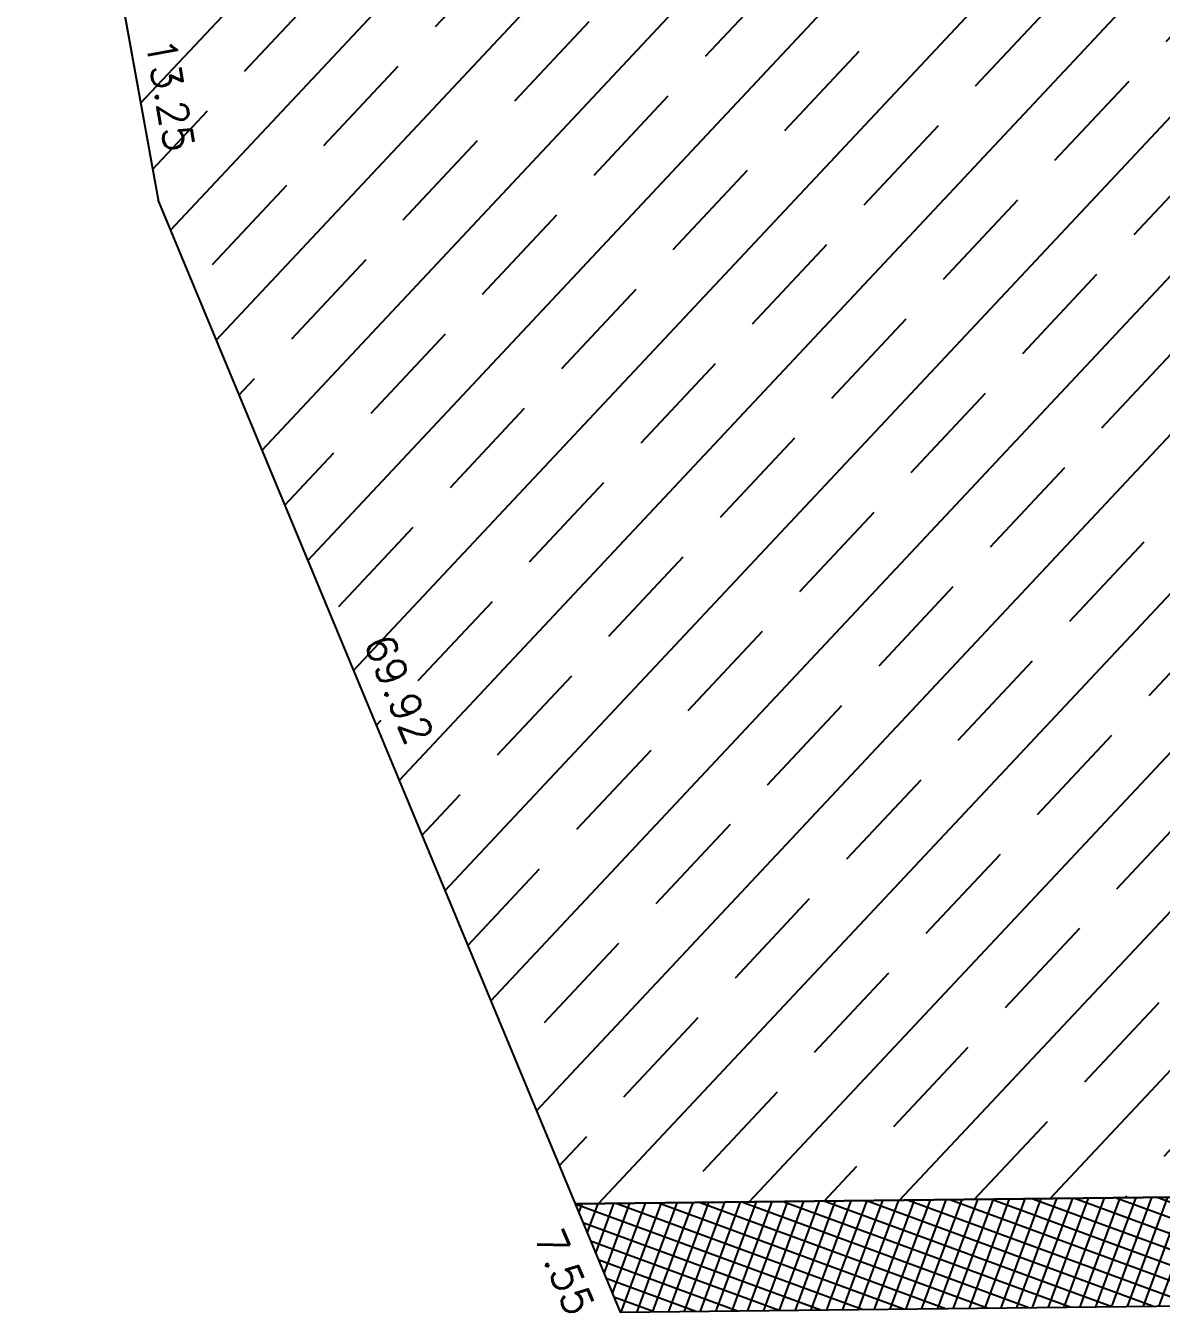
# Model space of a CAD drawing. Header units: millimetres. Extents: x -4430026 to 4783824, y 584 to 9593110.
# Drawn here: x 2123.1 to 2196.3, y 636.7 to 719.8 of the extents above; entities that cross this region are included whole.
import ezdxf

# ---------------------------------------------------------------- set-up
doc = ezdxf.new("R2010")
doc.units = ezdxf.units.MM
doc.linetypes.add('CONTINUO', pattern=[0])
for name, color, linetype in [('Bra-Rua Calçadas', 1, 'Continuous'), ('Calçada', 1, 'Continuous'), ('Cota', 8, 'Continuous'), ('WAYPOINTS2', 7, 'Continuous'), ('ÁREA INSTITUCIONAL', 12, 'Continuous'), ('Área Verde Alameda etc.', 92, 'Continuous')]:
    doc.layers.add(name, color=color, linetype=linetype)
doc.styles.add('ROMANS', font='romans.shx')
doc.dimstyles.new('BOLA100', dxfattribs={"dimscale": 0, "dimtxt": 1.9, "dimasz": 0.18, "dimexe": 0.18, "dimexo": 0.063, "dimgap": 0, "dimtad": 1, "dimzin": 4, "dimdsep": 46, "dimtxsty": 'ROMANS', "dimcen": 0.09, "dimse1": 1, "dimse2": 1, "dimsd1": 1, "dimsd2": 1, "dimclrt": 256, "dimaunit": 1, "dimadec": 4, "dimazin": 0, "dimtfac": 1.2, "dimtix": 1, "dimtmove": 2, "dimatfit": 3, "dimfxl": 1, "dimtvp": 2, "dimtolj": 1, "dimtzin": 4, "dimarcsym": 0})

# ---------------------------------------------------------------- blocks, each defined once
blk = doc.blocks.new('*D7417')
at = {"layer": 'DEFPOINTS', "color": 0}
for p in [(2405.607217375991, 646.5101598762462), (2158.512514657677, 643.91883301181), (2405.637088485361, 643.6618148871261)]:
    blk.add_point(p, dxfattribs=at)
at = {"layer": 'Cota', "insert": (2282.079774852096, 643.3160992182584), "char_height": 1.9, "attachment_point": 5, "rotation": 0.6008491819624584, "style": 'ROMANS'}
blk.add_mtext('\\A1;247.11', dxfattribs=at)
blk = doc.blocks.new('*D7418')
at = {"layer": 'DEFPOINTS', "color": 0}
for p in [(2158.512514657678, 643.9188330118101), (2155.504026281649, 642.6683259838442), (2161.408870202361, 636.9507378358882)]:
    blk.add_point(p, dxfattribs=at)
at = {"layer": 'Cota', "insert": (2157.829440458445, 639.5489101151545), "char_height": 1.9, "attachment_point": 5, "rotation": 292.5706815442222, "style": 'ROMANS'}
blk.add_mtext('\\A1;7.55', dxfattribs=at)
blk = doc.blocks.new('*D7421')
at = {"layer": 'DEFPOINTS', "color": 0}
for p in [(2129.316513165237, 721.5248738211135), (2131.673839487006, 708.4877161868402), (2132.667909314964, 708.6674598884092)]:
    blk.add_point(p, dxfattribs=at)
at = {"layer": 'Cota', "insert": (2132.424087024354, 715.3550728655966), "char_height": 1.9, "attachment_point": 5, "rotation": 280.24925176972954, "style": 'ROMANS'}
blk.add_mtext('\\A1;13.25', dxfattribs=at)
blk = doc.blocks.new('*D7422')
at = {"layer": 'DEFPOINTS', "color": 0}
for p in [(2131.673839487006, 708.4877161868402), (2158.512514633463, 643.9188330118097), (2159.706484275832, 644.4151179371572)]:
    blk.add_point(p, dxfattribs=at)
at = {"layer": 'Cota', "insert": (2147.164383107046, 677.0641912439735), "char_height": 1.9, "attachment_point": 5, "rotation": 292.5706815461984, "style": 'ROMANS'}
blk.add_mtext('\\A1;69.92', dxfattribs=at)

msp = doc.modelspace()

# ---------------------------------------------------------------- hatches: boundary and pattern name
at = {"layer": 'ÁREA INSTITUCIONAL'}
h = msp.add_hatch(dxfattribs=at)
h.set_pattern_fill('ACET-2D-JIS_STN_1E', color=256, scale=6.999999999999999, angle=26.15881657711991, style=0)
h.set_pattern_definition([(46.85580410984052, (3652445.661082473, -8876539.756836222), (-5.107445047565471, 4.786857537685755), []), (46.85580410984052, (3652450.593494033, -8876539.597020052), (-5.107445047565471, 4.786857537685755), [7.000000000000001, -3.5])])
edge = h.paths.add_edge_path()
edge.add_line((2402.803741204889, 737.4663731959204), (2154.205371991602, 741.9124648571501))
edge.add_line((2154.205371991602, 741.9124648571501), (2154.316139195451, 721.6616156790892))
edge.add_line((2154.316139195451, 721.6616156790892), (2129.316513165237, 721.5248738211135))
edge.add_line((2129.316513165237, 721.5248738211135), (2131.673839487006, 708.4877161868403))
edge.add_line((2131.673839487006, 708.4877161868403), (2158.512514633929, 643.9188330080847))
edge.add_line((2158.512514633929, 643.9188330080847), (2399.222810378169, 646.6066456363092))
edge.add_line((2399.222810378169, 646.6066456363092), (2405.607217375991, 646.5101598762462))
edge.add_arc((2416.257031851203, 650.8496819083134), 11.49999999231378, 178.9753950392517, 202.1696159014044, ccw=False)
edge.add_line((2404.758870613632, 651.0553223435322), (2406.24059536202, 733.9043465946356))
edge.add_arc((2402.741154984151, 733.9669328164796), 3.499999999060839, 358.9753949998424, 452.6234301704)
edge.add_arc((2402.741155019832, 733.9669328071664), 3.500000009287382, 88.97539560514781, 92.62343074692018, ccw=False)
at = {"layer": 'Área Verde Alameda etc.'}
h = msp.add_hatch(dxfattribs=at)
h.set_pattern_fill('ANSI37', color=256, scale=0.3, angle=24.82082076021936, style=0)
h.set_pattern_definition([(69.82082076021932, (-350710.3129513949, -9590084.730252339), (-0.8940340631347666, 0.3285716724776191), []), (159.8208207602193, (-350710.3129513949, -9590084.730252339), (-0.3285716724776191, -0.8940340631347666), [])])
edge = h.paths.add_edge_path()
edge.add_line((2405.607217372266, 646.5101598781089), (2399.2228103791, 646.6066456363092))
edge.add_line((2399.2228103791, 646.6066456363092), (2158.512514657677, 643.91883301181))
edge.add_line((2158.512514657677, 643.91883301181), (2161.40887020236, 636.950737835888))
edge.add_line((2161.40887020236, 636.950737835888), (2399.208998678589, 639.6060550362358))
edge.add_line((2399.208998678589, 639.6060550362358), (2416.115120751654, 639.3505575340728))
edge.add_arc((2416.257031860167, 650.8496819045881), 11.5000000022304, 202.1696158517657, 269.2929466125177, ccw=False)

# ---------------------------------------------------------------- linework, layer by layer
at = {"layer": 'Bra-Rua Calçadas'}
msp.add_lwpolyline([(2405.607217372266, 646.5101598781089), (2399.2228103791, 646.6066456363092), (2158.512514657677, 643.91883301181), (2161.40887020236, 636.950737835888), (2399.208998678589, 639.6060550362358), (2416.115120751654, 639.3505575340728, -0.3015528104525111)], format="xyb", close=True, dxfattribs=at)
at = {"layer": 'Calçada'}
msp.add_lwpolyline([(2402.803741204889, 737.4663731959204), (2154.205371991602, 741.9124648571501), (2154.316139195451, 721.6616156790892), (2129.316513165237, 721.5248738211135), (2131.673839487006, 708.4877161868403), (2158.512514633929, 643.9188330080847), (2399.222810378169, 646.6066456363092), (2405.607217375991, 646.5101598762462, -0.1015508194602291), (2404.758870613632, 651.0553223435322), (2406.24059536202, 733.9043465946356, 0.4329875066831099), (2402.580954744817, 737.4632645901779, -0.01591890058577627)], format="xyb", close=True, dxfattribs=at)
at = {"layer": 'WAYPOINTS2'}
msp.add_point((2131.673839358484, 708.4877165575067, 103.7075370668876), dxfattribs=at)
at = {"layer": 'ÁREA INSTITUCIONAL', "linetype": 'CONTINUO'}
msp.add_lwpolyline([(2406.240595363883, 733.9043465909103, 0.414213562373095), (2402.803741204423, 737.4663731940577), (2139.070691896008, 742.1831431203077, -0.3576883041523793), (2123.129031376784, 755.744648441721), (2131.673839487006, 708.4877161868403), (2158.512514633463, 643.91883301181), (2399.2228103791, 646.6066456363092), (2405.607217372266, 646.5101598781089, -0.1015508194426048), (2404.758870612701, 651.0553223435322)], format="xyb", close=True, dxfattribs=at)
at = {"layer": 'ÁREA INSTITUCIONAL'}
msp.add_lwpolyline([(2406.240595363883, 733.9043465909103, 0.4142135623734626), (2402.803741204423, 737.4663731940577), (2139.070691896008, 742.1831431203077, -0.3576883041524527), (2123.129031376784, 755.744648441721), (2131.673839487006, 708.4877161868403), (2158.512514633463, 643.91883301181), (2399.2228103791, 646.6066456363092), (2405.607217372266, 646.5101598781089, -0.1015508194426755), (2404.758870612701, 651.0553223435322)], format="xyb", close=True, dxfattribs=at)
at = {"layer": 'Área Verde Alameda etc.'}
msp.add_lwpolyline([(2405.607217372266, 646.5101598781089), (2399.2228103791, 646.6066456363092), (2158.512514657677, 643.91883301181), (2161.40887020236, 636.950737835888), (2399.208998678589, 639.6060550362358), (2416.115120751654, 639.3505575340728, -0.3015528104525111)], format="xyb", close=True, dxfattribs=at)

# ---------------------------------------------------------------- dimensions: what is measured, and where the dimension line sits
at = {"layer": 'Cota'}
for p1, p2, distance, picture, middle in [((2129.316513165237, 721.5248738211135), (2131.673839487006, 708.4877161868403), 1.0101893986331691, '*D7421', (2132.424087024354, 715.3550728655966)), ((2131.673839487006, 708.4877161868403), (2158.512514633463, 643.91883301181), 1.2930051175556523, '*D7422', (2147.164383107046, 677.0641912439735)), ((2158.512514657677, 643.91883301181), (2405.607217375991, 646.5101598762462), -2.8485016166786616, '*D7417', (2282.079774852096, 643.3160992182584)), ((2161.40887020236, 636.950737835888), (2158.512514657677, 643.91883301181), 3.2580316351573733, '*D7418', (2157.829440458445, 639.5489101151545))]:
    dim = msp.add_aligned_dim(p1=p1, p2=p2, distance=distance, dimstyle='BOLA100', override={"dimscale": 1}, dxfattribs=at)
    dim.commit()
    dim.dimension.update_dxf_attribs({"geometry": picture, "text_midpoint": middle})

doc.saveas('drawing.dxf')
